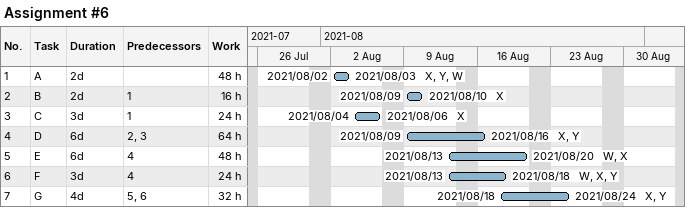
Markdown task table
Assignment #6

| ID | Task | Duration | Start | Finish | Predecessors | Resources | Work (h) |
|---|---|---|---|---|---|---|---|
| 1 | A | 2d | 2021-08-02 | 2021-08-03 |  | X, Y, W | 48 |
| 2 | B | 2d | 2021-08-09 | 2021-08-10 | 1 | X | 16 |
| 3 | C | 3d | 2021-08-04 | 2021-08-06 | 1 | X | 24 |
| 4 | D | 6d | 2021-08-09 | 2021-08-16 | 2, 3 | X, Y | 64 |
| 5 | E | 6d | 2021-08-13 | 2021-08-20 | 4 | W, X | 48 |
| 6 | F | 3d | 2021-08-13 | 2021-08-18 | 4 | W, X, Y | 24 |
| 7 | G | 4d | 2021-08-18 | 2021-08-24 | 5, 6 | X, Y | 32 |
